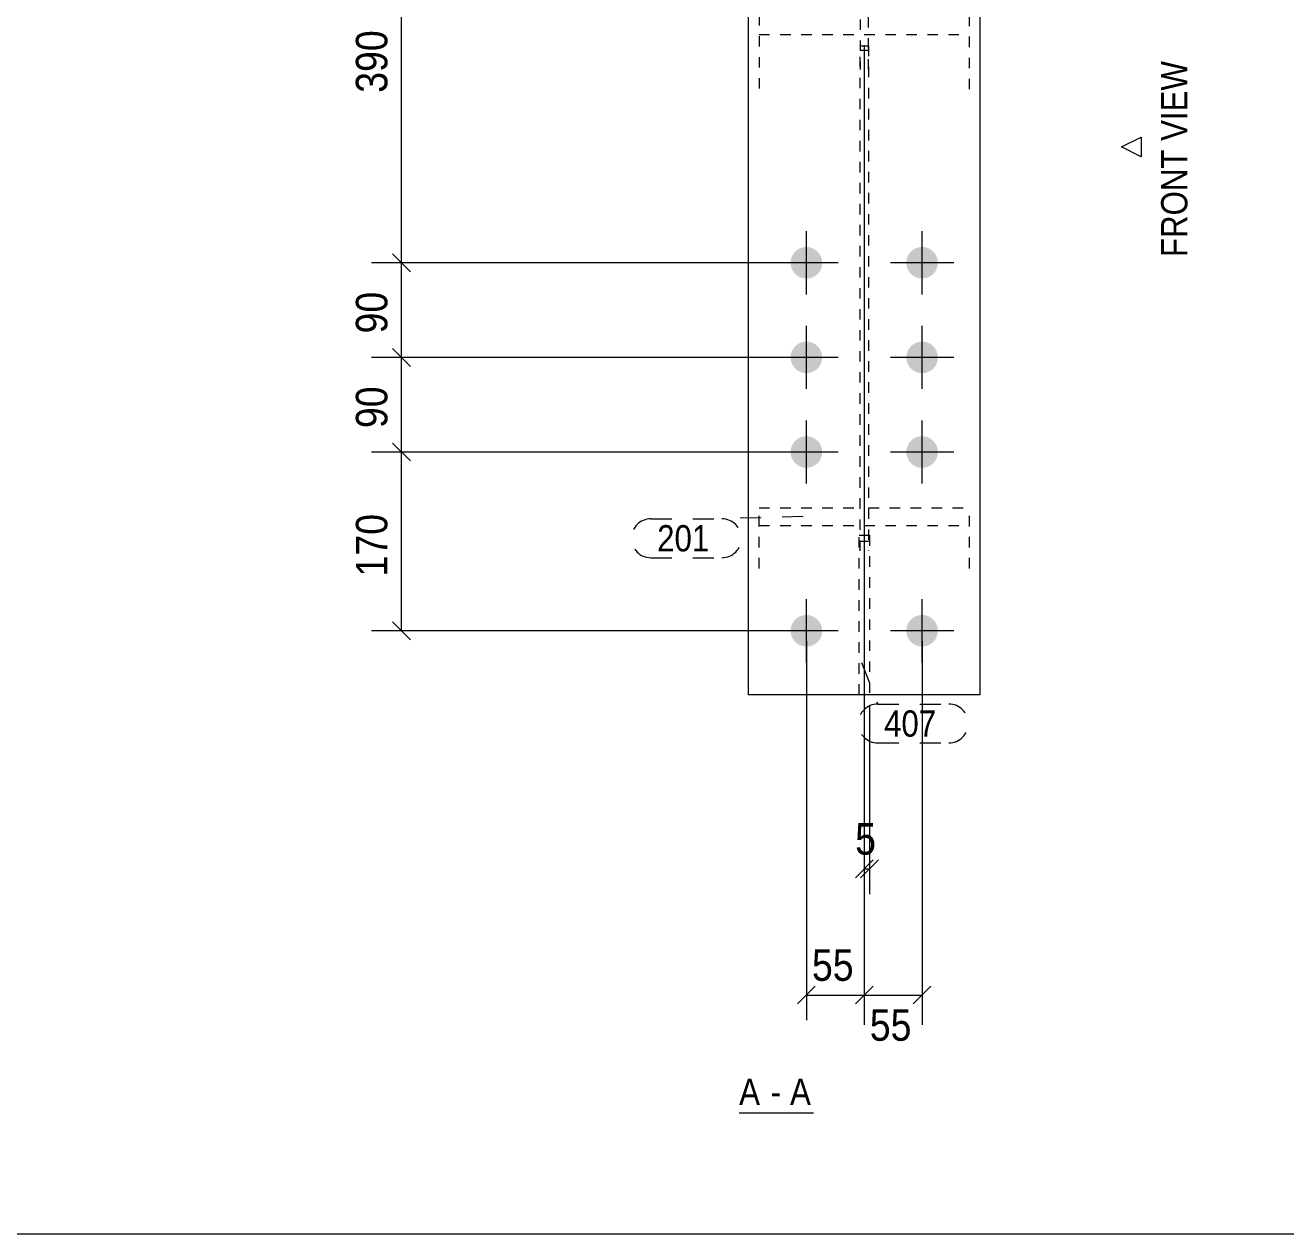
# Model space of a CAD drawing. Header units: millimetres. Extents: x 2 to 1174, y 1 to 825.
# Drawn here: x 444.8 to 564.7, y 5 to 119.9 of the extents above; entities that cross this region are included whole.
import ezdxf

# ---------------------------------------------------------------- set-up
doc = ezdxf.new("R2010")
doc.units = ezdxf.units.MM
for name, pattern in [('XKITLINE00', [0]), ('XKITLINE01', [4, 1, -1, 1, -1]), ('XKITLINE02', [4, 2, -2])]:
    doc.linetypes.add(name, pattern=pattern)
for name, color, linetype, lineweight in [('Bolt', 3, 'Continuous', 0), ('Dimensions', 7, 'Continuous', 0), ('DrawingSheet', 5, 'Continuous', 0), ('OtherObjectType', 7, 'Continuous', 0), ('Part', 2, 'Continuous', 0), ('PartMark', 7, 'Continuous', 0)]:
    doc.layers.add(name, color=color, linetype=linetype, lineweight=lineweight)
doc.styles.add('ARIAL', font='ARIAL.TTF')

# ---------------------------------------------------------------- blocks, each defined once
blk = doc.blocks.new('*A192')
at = {"layer": 'Bolt'}
for points in [[(517.6, 97.39), (517.6, 97.43), (517.6, 97.46), (517.6, 97.5), (517.61, 97.54), (517.61, 97.57), (517.62, 97.61), (517.62, 97.65), (517.63, 97.68), (517.64, 97.72), (517.65, 97.75), (517.66, 97.79), (517.67, 97.82), (517.68, 97.86), (517.7, 97.89), (517.71, 97.93), (517.72, 97.96), (517.74, 97.99), (517.76, 98.03), (517.77, 98.06), (517.79, 98.09), (517.81, 98.12), (517.83, 98.16), (517.85, 98.19), (517.87, 98.22), (517.89, 98.25), (517.91, 98.28), (517.94, 98.3), (517.96, 98.33), (517.98, 98.36), (518.01, 98.39), (518.03, 98.41), (518.06, 98.44), (518.09, 98.46), (518.12, 98.49), (518.14, 98.51), (518.17, 98.54), (518.2, 98.56), (518.23, 98.58), (518.26, 98.6), (518.29, 98.62), (518.32, 98.64), (518.36, 98.66), (518.39, 98.68), (518.42, 98.69), (518.45, 98.71), (518.49, 98.72), (518.52, 98.74), (518.56, 98.75), (518.59, 98.77), (518.62, 98.78), (518.66, 98.79), (518.7, 98.8), (518.73, 98.81), (518.77, 98.82), (518.8, 98.82), (518.84, 98.83), (518.88, 98.84), (518.91, 98.84), (518.95, 98.85), (518.98, 98.85), (519.02, 98.85), (519.06, 98.85), (519.1, 98.85), (519.13, 98.85), (519.17, 98.85), (519.21, 98.85), (519.24, 98.85), (519.28, 98.84), (519.32, 98.84), (519.35, 98.83), (519.39, 98.82), (519.42, 98.82), (519.46, 98.81), (519.5, 98.8), (519.53, 98.79), (519.57, 98.78), (519.6, 98.77), (519.64, 98.75), (519.67, 98.74), (519.7, 98.72), (519.74, 98.71), (519.77, 98.69), (519.8, 98.68), (519.83, 98.66), (519.87, 98.64), (519.9, 98.62), (519.93, 98.6), (519.96, 98.58), (519.99, 98.56), (520.02, 98.54), (520.05, 98.51), (520.07, 98.49), (520.1, 98.46), (520.13, 98.44), (520.16, 98.41), (520.18, 98.39), (520.21, 98.36), (520.23, 98.33), (520.25, 98.3), (520.28, 98.28), (520.3, 98.25), (520.32, 98.22), (520.34, 98.19), (520.36, 98.16), (520.38, 98.12), (520.4, 98.09), (520.42, 98.06), (520.44, 98.03), (520.45, 97.99), (520.47, 97.96), (520.48, 97.93), (520.49, 97.89), (520.51, 97.86), (520.52, 97.82), (520.53, 97.79), (520.54, 97.75), (520.55, 97.72), (520.56, 97.68), (520.57, 97.65), (520.57, 97.61), (520.58, 97.57), (520.58, 97.54), (520.59, 97.5), (520.59, 97.46), (520.59, 97.43), (520.59, 97.39), (520.6, 97.35), (520.59, 97.32), (520.59, 97.28), (520.59, 97.24), (520.59, 97.21), (520.58, 97.17), (520.58, 97.13), (520.57, 97.1), (520.57, 97.06), (520.56, 97.02), (520.55, 96.99), (520.54, 96.95), (520.53, 96.92), (520.52, 96.88), (520.51, 96.85), (520.49, 96.81), (520.48, 96.78), (520.47, 96.75), (520.45, 96.71), (520.44, 96.68), (520.42, 96.65), (520.4, 96.61), (520.38, 96.58), (520.36, 96.55), (520.34, 96.52), (520.32, 96.49), (520.3, 96.46), (520.28, 96.43), (520.25, 96.4), (520.23, 96.37), (520.21, 96.35), (520.18, 96.32), (520.16, 96.29), (520.13, 96.27), (520.1, 96.24), (520.07, 96.22), (520.05, 96.19), (520.02, 96.17), (519.99, 96.15), (519.96, 96.13), (519.93, 96.11), (519.9, 96.09), (519.87, 96.07), (519.83, 96.05), (519.8, 96.03), (519.77, 96.01), (519.74, 96), (519.7, 95.98), (519.67, 95.97), (519.64, 95.95), (519.6, 95.94), (519.57, 95.93), (519.53, 95.92), (519.5, 95.91), (519.46, 95.9), (519.42, 95.89), (519.39, 95.88), (519.35, 95.88), (519.32, 95.87), (519.28, 95.86), (519.24, 95.86), (519.21, 95.86), (519.17, 95.86), (519.13, 95.85), (519.1, 95.85), (519.06, 95.85), (519.02, 95.86), (518.98, 95.86), (518.95, 95.86), (518.91, 95.86), (518.88, 95.87), (518.84, 95.88), (518.8, 95.88), (518.77, 95.89), (518.73, 95.9), (518.7, 95.91), (518.66, 95.92), (518.62, 95.93), (518.59, 95.94), (518.56, 95.95), (518.52, 95.97), (518.49, 95.98), (518.45, 96), (518.42, 96.01), (518.39, 96.03), (518.36, 96.05), (518.32, 96.07), (518.29, 96.09), (518.26, 96.11), (518.23, 96.13), (518.2, 96.15), (518.17, 96.17), (518.14, 96.19), (518.12, 96.22), (518.09, 96.24), (518.06, 96.27), (518.03, 96.29), (518.01, 96.32), (517.98, 96.35), (517.96, 96.37), (517.94, 96.4), (517.91, 96.43), (517.89, 96.46), (517.87, 96.49), (517.85, 96.52), (517.83, 96.55), (517.81, 96.58), (517.79, 96.61), (517.77, 96.65), (517.76, 96.68), (517.74, 96.71), (517.72, 96.75), (517.71, 96.78), (517.7, 96.81), (517.68, 96.85), (517.67, 96.88), (517.66, 96.92), (517.65, 96.95), (517.64, 96.99), (517.63, 97.02), (517.62, 97.06), (517.62, 97.1), (517.61, 97.13), (517.61, 97.17), (517.6, 97.21), (517.6, 97.24), (517.6, 97.28), (517.6, 97.32), (517.6, 97.35)], [(528.6, 97.39), (528.6, 97.43), (528.6, 97.46), (528.6, 97.5), (528.61, 97.54), (528.61, 97.57), (528.62, 97.61), (528.62, 97.65), (528.63, 97.68), (528.64, 97.72), (528.65, 97.75), (528.66, 97.79), (528.67, 97.82), (528.68, 97.86), (528.7, 97.89), (528.71, 97.93), (528.72, 97.96), (528.74, 97.99), (528.76, 98.03), (528.77, 98.06), (528.79, 98.09), (528.81, 98.12), (528.83, 98.16), (528.85, 98.19), (528.87, 98.22), (528.89, 98.25), (528.91, 98.28), (528.94, 98.3), (528.96, 98.33), (528.98, 98.36), (529.01, 98.39), (529.03, 98.41), (529.06, 98.44), (529.09, 98.46), (529.12, 98.49), (529.14, 98.51), (529.17, 98.54), (529.2, 98.56), (529.23, 98.58), (529.26, 98.6), (529.29, 98.62), (529.32, 98.64), (529.36, 98.66), (529.39, 98.68), (529.42, 98.69), (529.45, 98.71), (529.49, 98.72), (529.52, 98.74), (529.56, 98.75), (529.59, 98.77), (529.62, 98.78), (529.66, 98.79), (529.7, 98.8), (529.73, 98.81), (529.77, 98.82), (529.8, 98.82), (529.84, 98.83), (529.88, 98.84), (529.91, 98.84), (529.95, 98.85), (529.98, 98.85), (530.02, 98.85), (530.06, 98.85), (530.1, 98.85), (530.13, 98.85), (530.17, 98.85), (530.21, 98.85), (530.24, 98.85), (530.28, 98.84), (530.32, 98.84), (530.35, 98.83), (530.39, 98.82), (530.42, 98.82), (530.46, 98.81), (530.5, 98.8), (530.53, 98.79), (530.57, 98.78), (530.6, 98.77), (530.64, 98.75), (530.67, 98.74), (530.7, 98.72), (530.74, 98.71), (530.77, 98.69), (530.8, 98.68), (530.83, 98.66), (530.87, 98.64), (530.9, 98.62), (530.93, 98.6), (530.96, 98.58), (530.99, 98.56), (531.02, 98.54), (531.05, 98.51), (531.07, 98.49), (531.1, 98.46), (531.13, 98.44), (531.16, 98.41), (531.18, 98.39), (531.21, 98.36), (531.23, 98.33), (531.25, 98.3), (531.28, 98.28), (531.3, 98.25), (531.32, 98.22), (531.34, 98.19), (531.36, 98.16), (531.38, 98.12), (531.4, 98.09), (531.42, 98.06), (531.44, 98.03), (531.45, 97.99), (531.47, 97.96), (531.48, 97.93), (531.49, 97.89), (531.51, 97.86), (531.52, 97.82), (531.53, 97.79), (531.54, 97.75), (531.55, 97.72), (531.56, 97.68), (531.57, 97.65), (531.57, 97.61), (531.58, 97.57), (531.58, 97.54), (531.59, 97.5), (531.59, 97.46), (531.59, 97.43), (531.59, 97.39), (531.6, 97.35), (531.59, 97.32), (531.59, 97.28), (531.59, 97.24), (531.59, 97.21), (531.58, 97.17), (531.58, 97.13), (531.57, 97.1), (531.57, 97.06), (531.56, 97.02), (531.55, 96.99), (531.54, 96.95), (531.53, 96.92), (531.52, 96.88), (531.51, 96.85), (531.49, 96.81), (531.48, 96.78), (531.47, 96.75), (531.45, 96.71), (531.44, 96.68), (531.42, 96.65), (531.4, 96.61), (531.38, 96.58), (531.36, 96.55), (531.34, 96.52), (531.32, 96.49), (531.3, 96.46), (531.28, 96.43), (531.25, 96.4), (531.23, 96.37), (531.21, 96.35), (531.18, 96.32), (531.16, 96.29), (531.13, 96.27), (531.1, 96.24), (531.07, 96.22), (531.05, 96.19), (531.02, 96.17), (530.99, 96.15), (530.96, 96.13), (530.93, 96.11), (530.9, 96.09), (530.87, 96.07), (530.83, 96.05), (530.8, 96.03), (530.77, 96.01), (530.74, 96), (530.7, 95.98), (530.67, 95.97), (530.64, 95.95), (530.6, 95.94), (530.57, 95.93), (530.53, 95.92), (530.5, 95.91), (530.46, 95.9), (530.42, 95.89), (530.39, 95.88), (530.35, 95.88), (530.32, 95.87), (530.28, 95.86), (530.24, 95.86), (530.21, 95.86), (530.17, 95.86), (530.13, 95.85), (530.1, 95.85), (530.06, 95.85), (530.02, 95.86), (529.98, 95.86), (529.95, 95.86), (529.91, 95.86), (529.88, 95.87), (529.84, 95.88), (529.8, 95.88), (529.77, 95.89), (529.73, 95.9), (529.7, 95.91), (529.66, 95.92), (529.62, 95.93), (529.59, 95.94), (529.56, 95.95), (529.52, 95.97), (529.49, 95.98), (529.45, 96), (529.42, 96.01), (529.39, 96.03), (529.36, 96.05), (529.32, 96.07), (529.29, 96.09), (529.26, 96.11), (529.23, 96.13), (529.2, 96.15), (529.17, 96.17), (529.14, 96.19), (529.12, 96.22), (529.09, 96.24), (529.06, 96.27), (529.03, 96.29), (529.01, 96.32), (528.98, 96.35), (528.96, 96.37), (528.94, 96.4), (528.91, 96.43), (528.89, 96.46), (528.87, 96.49), (528.85, 96.52), (528.83, 96.55), (528.81, 96.58), (528.79, 96.61), (528.77, 96.65), (528.76, 96.68), (528.74, 96.71), (528.72, 96.75), (528.71, 96.78), (528.7, 96.81), (528.68, 96.85), (528.67, 96.88), (528.66, 96.92), (528.65, 96.95), (528.64, 96.99), (528.63, 97.02), (528.62, 97.06), (528.62, 97.1), (528.61, 97.13), (528.61, 97.17), (528.6, 97.21), (528.6, 97.24), (528.6, 97.28), (528.6, 97.32), (528.6, 97.35)], [(517.6, 88.39), (517.6, 88.43), (517.6, 88.46), (517.6, 88.5), (517.61, 88.54), (517.61, 88.57), (517.62, 88.61), (517.62, 88.65), (517.63, 88.68), (517.64, 88.72), (517.65, 88.75), (517.66, 88.79), (517.67, 88.82), (517.68, 88.86), (517.7, 88.89), (517.71, 88.93), (517.72, 88.96), (517.74, 88.99), (517.76, 89.03), (517.77, 89.06), (517.79, 89.09), (517.81, 89.12), (517.83, 89.16), (517.85, 89.19), (517.87, 89.22), (517.89, 89.25), (517.91, 89.28), (517.94, 89.3), (517.96, 89.33), (517.98, 89.36), (518.01, 89.39), (518.03, 89.41), (518.06, 89.44), (518.09, 89.46), (518.12, 89.49), (518.14, 89.51), (518.17, 89.54), (518.2, 89.56), (518.23, 89.58), (518.26, 89.6), (518.29, 89.62), (518.32, 89.64), (518.36, 89.66), (518.39, 89.68), (518.42, 89.69), (518.45, 89.71), (518.49, 89.72), (518.52, 89.74), (518.56, 89.75), (518.59, 89.77), (518.62, 89.78), (518.66, 89.79), (518.7, 89.8), (518.73, 89.81), (518.77, 89.82), (518.8, 89.82), (518.84, 89.83), (518.88, 89.84), (518.91, 89.84), (518.95, 89.85), (518.98, 89.85), (519.02, 89.85), (519.06, 89.85), (519.1, 89.85), (519.13, 89.85), (519.17, 89.85), (519.21, 89.85), (519.24, 89.85), (519.28, 89.84), (519.32, 89.84), (519.35, 89.83), (519.39, 89.82), (519.42, 89.82), (519.46, 89.81), (519.5, 89.8), (519.53, 89.79), (519.57, 89.78), (519.6, 89.77), (519.64, 89.75), (519.67, 89.74), (519.7, 89.72), (519.74, 89.71), (519.77, 89.69), (519.8, 89.68), (519.83, 89.66), (519.87, 89.64), (519.9, 89.62), (519.93, 89.6), (519.96, 89.58), (519.99, 89.56), (520.02, 89.54), (520.05, 89.51), (520.07, 89.49), (520.1, 89.46), (520.13, 89.44), (520.16, 89.41), (520.18, 89.39), (520.21, 89.36), (520.23, 89.33), (520.25, 89.3), (520.28, 89.28), (520.3, 89.25), (520.32, 89.22), (520.34, 89.19), (520.36, 89.16), (520.38, 89.12), (520.4, 89.09), (520.42, 89.06), (520.44, 89.03), (520.45, 88.99), (520.47, 88.96), (520.48, 88.93), (520.49, 88.89), (520.51, 88.86), (520.52, 88.82), (520.53, 88.79), (520.54, 88.75), (520.55, 88.72), (520.56, 88.68), (520.57, 88.65), (520.57, 88.61), (520.58, 88.57), (520.58, 88.54), (520.59, 88.5), (520.59, 88.46), (520.59, 88.43), (520.59, 88.39), (520.6, 88.35), (520.59, 88.32), (520.59, 88.28), (520.59, 88.24), (520.59, 88.21), (520.58, 88.17), (520.58, 88.13), (520.57, 88.1), (520.57, 88.06), (520.56, 88.02), (520.55, 87.99), (520.54, 87.95), (520.53, 87.92), (520.52, 87.88), (520.51, 87.85), (520.49, 87.81), (520.48, 87.78), (520.47, 87.75), (520.45, 87.71), (520.44, 87.68), (520.42, 87.65), (520.4, 87.61), (520.38, 87.58), (520.36, 87.55), (520.34, 87.52), (520.32, 87.49), (520.3, 87.46), (520.28, 87.43), (520.25, 87.4), (520.23, 87.37), (520.21, 87.35), (520.18, 87.32), (520.16, 87.29), (520.13, 87.27), (520.1, 87.24), (520.07, 87.22), (520.05, 87.19), (520.02, 87.17), (519.99, 87.15), (519.96, 87.13), (519.93, 87.11), (519.9, 87.09), (519.87, 87.07), (519.83, 87.05), (519.8, 87.03), (519.77, 87.01), (519.74, 87), (519.7, 86.98), (519.67, 86.97), (519.64, 86.95), (519.6, 86.94), (519.57, 86.93), (519.53, 86.92), (519.5, 86.91), (519.46, 86.9), (519.42, 86.89), (519.39, 86.88), (519.35, 86.88), (519.32, 86.87), (519.28, 86.86), (519.24, 86.86), (519.21, 86.86), (519.17, 86.86), (519.13, 86.85), (519.1, 86.85), (519.06, 86.85), (519.02, 86.86), (518.98, 86.86), (518.95, 86.86), (518.91, 86.86), (518.88, 86.87), (518.84, 86.88), (518.8, 86.88), (518.77, 86.89), (518.73, 86.9), (518.7, 86.91), (518.66, 86.92), (518.62, 86.93), (518.59, 86.94), (518.56, 86.95), (518.52, 86.97), (518.49, 86.98), (518.45, 87), (518.42, 87.01), (518.39, 87.03), (518.36, 87.05), (518.32, 87.07), (518.29, 87.09), (518.26, 87.11), (518.23, 87.13), (518.2, 87.15), (518.17, 87.17), (518.14, 87.19), (518.12, 87.22), (518.09, 87.24), (518.06, 87.27), (518.03, 87.29), (518.01, 87.32), (517.98, 87.35), (517.96, 87.37), (517.94, 87.4), (517.91, 87.43), (517.89, 87.46), (517.87, 87.49), (517.85, 87.52), (517.83, 87.55), (517.81, 87.58), (517.79, 87.61), (517.77, 87.65), (517.76, 87.68), (517.74, 87.71), (517.72, 87.75), (517.71, 87.78), (517.7, 87.81), (517.68, 87.85), (517.67, 87.88), (517.66, 87.92), (517.65, 87.95), (517.64, 87.99), (517.63, 88.02), (517.62, 88.06), (517.62, 88.1), (517.61, 88.13), (517.61, 88.17), (517.6, 88.21), (517.6, 88.24), (517.6, 88.28), (517.6, 88.32), (517.6, 88.35)], [(528.6, 88.39), (528.6, 88.43), (528.6, 88.46), (528.6, 88.5), (528.61, 88.54), (528.61, 88.57), (528.62, 88.61), (528.62, 88.65), (528.63, 88.68), (528.64, 88.72), (528.65, 88.75), (528.66, 88.79), (528.67, 88.82), (528.68, 88.86), (528.7, 88.89), (528.71, 88.93), (528.72, 88.96), (528.74, 88.99), (528.76, 89.03), (528.77, 89.06), (528.79, 89.09), (528.81, 89.12), (528.83, 89.16), (528.85, 89.19), (528.87, 89.22), (528.89, 89.25), (528.91, 89.28), (528.94, 89.3), (528.96, 89.33), (528.98, 89.36), (529.01, 89.39), (529.03, 89.41), (529.06, 89.44), (529.09, 89.46), (529.12, 89.49), (529.14, 89.51), (529.17, 89.54), (529.2, 89.56), (529.23, 89.58), (529.26, 89.6), (529.29, 89.62), (529.32, 89.64), (529.36, 89.66), (529.39, 89.68), (529.42, 89.69), (529.45, 89.71), (529.49, 89.72), (529.52, 89.74), (529.56, 89.75), (529.59, 89.77), (529.62, 89.78), (529.66, 89.79), (529.7, 89.8), (529.73, 89.81), (529.77, 89.82), (529.8, 89.82), (529.84, 89.83), (529.88, 89.84), (529.91, 89.84), (529.95, 89.85), (529.98, 89.85), (530.02, 89.85), (530.06, 89.85), (530.1, 89.85), (530.13, 89.85), (530.17, 89.85), (530.21, 89.85), (530.24, 89.85), (530.28, 89.84), (530.32, 89.84), (530.35, 89.83), (530.39, 89.82), (530.42, 89.82), (530.46, 89.81), (530.5, 89.8), (530.53, 89.79), (530.57, 89.78), (530.6, 89.77), (530.64, 89.75), (530.67, 89.74), (530.7, 89.72), (530.74, 89.71), (530.77, 89.69), (530.8, 89.68), (530.83, 89.66), (530.87, 89.64), (530.9, 89.62), (530.93, 89.6), (530.96, 89.58), (530.99, 89.56), (531.02, 89.54), (531.05, 89.51), (531.07, 89.49), (531.1, 89.46), (531.13, 89.44), (531.16, 89.41), (531.18, 89.39), (531.21, 89.36), (531.23, 89.33), (531.25, 89.3), (531.28, 89.28), (531.3, 89.25), (531.32, 89.22), (531.34, 89.19), (531.36, 89.16), (531.38, 89.12), (531.4, 89.09), (531.42, 89.06), (531.44, 89.03), (531.45, 88.99), (531.47, 88.96), (531.48, 88.93), (531.49, 88.89), (531.51, 88.86), (531.52, 88.82), (531.53, 88.79), (531.54, 88.75), (531.55, 88.72), (531.56, 88.68), (531.57, 88.65), (531.57, 88.61), (531.58, 88.57), (531.58, 88.54), (531.59, 88.5), (531.59, 88.46), (531.59, 88.43), (531.59, 88.39), (531.6, 88.35), (531.59, 88.32), (531.59, 88.28), (531.59, 88.24), (531.59, 88.21), (531.58, 88.17), (531.58, 88.13), (531.57, 88.1), (531.57, 88.06), (531.56, 88.02), (531.55, 87.99), (531.54, 87.95), (531.53, 87.92), (531.52, 87.88), (531.51, 87.85), (531.49, 87.81), (531.48, 87.78), (531.47, 87.75), (531.45, 87.71), (531.44, 87.68), (531.42, 87.65), (531.4, 87.61), (531.38, 87.58), (531.36, 87.55), (531.34, 87.52), (531.32, 87.49), (531.3, 87.46), (531.28, 87.43), (531.25, 87.4), (531.23, 87.37), (531.21, 87.35), (531.18, 87.32), (531.16, 87.29), (531.13, 87.27), (531.1, 87.24), (531.07, 87.22), (531.05, 87.19), (531.02, 87.17), (530.99, 87.15), (530.96, 87.13), (530.93, 87.11), (530.9, 87.09), (530.87, 87.07), (530.83, 87.05), (530.8, 87.03), (530.77, 87.01), (530.74, 87), (530.7, 86.98), (530.67, 86.97), (530.64, 86.95), (530.6, 86.94), (530.57, 86.93), (530.53, 86.92), (530.5, 86.91), (530.46, 86.9), (530.42, 86.89), (530.39, 86.88), (530.35, 86.88), (530.32, 86.87), (530.28, 86.86), (530.24, 86.86), (530.21, 86.86), (530.17, 86.86), (530.13, 86.85), (530.1, 86.85), (530.06, 86.85), (530.02, 86.86), (529.98, 86.86), (529.95, 86.86), (529.91, 86.86), (529.88, 86.87), (529.84, 86.88), (529.8, 86.88), (529.77, 86.89), (529.73, 86.9), (529.7, 86.91), (529.66, 86.92), (529.62, 86.93), (529.59, 86.94), (529.56, 86.95), (529.52, 86.97), (529.49, 86.98), (529.45, 87), (529.42, 87.01), (529.39, 87.03), (529.36, 87.05), (529.32, 87.07), (529.29, 87.09), (529.26, 87.11), (529.23, 87.13), (529.2, 87.15), (529.17, 87.17), (529.14, 87.19), (529.12, 87.22), (529.09, 87.24), (529.06, 87.27), (529.03, 87.29), (529.01, 87.32), (528.98, 87.35), (528.96, 87.37), (528.94, 87.4), (528.91, 87.43), (528.89, 87.46), (528.87, 87.49), (528.85, 87.52), (528.83, 87.55), (528.81, 87.58), (528.79, 87.61), (528.77, 87.65), (528.76, 87.68), (528.74, 87.71), (528.72, 87.75), (528.71, 87.78), (528.7, 87.81), (528.68, 87.85), (528.67, 87.88), (528.66, 87.92), (528.65, 87.95), (528.64, 87.99), (528.63, 88.02), (528.62, 88.06), (528.62, 88.1), (528.61, 88.13), (528.61, 88.17), (528.6, 88.21), (528.6, 88.24), (528.6, 88.28), (528.6, 88.32), (528.6, 88.35)], [(517.6, 79.39), (517.6, 79.43), (517.6, 79.46), (517.6, 79.5), (517.61, 79.54), (517.61, 79.57), (517.62, 79.61), (517.62, 79.65), (517.63, 79.68), (517.64, 79.72), (517.65, 79.75), (517.66, 79.79), (517.67, 79.82), (517.68, 79.86), (517.7, 79.89), (517.71, 79.93), (517.72, 79.96), (517.74, 79.99), (517.76, 80.03), (517.77, 80.06), (517.79, 80.09), (517.81, 80.12), (517.83, 80.16), (517.85, 80.19), (517.87, 80.22), (517.89, 80.25), (517.91, 80.28), (517.94, 80.3), (517.96, 80.33), (517.98, 80.36), (518.01, 80.39), (518.03, 80.41), (518.06, 80.44), (518.09, 80.46), (518.12, 80.49), (518.14, 80.51), (518.17, 80.54), (518.2, 80.56), (518.23, 80.58), (518.26, 80.6), (518.29, 80.62), (518.32, 80.64), (518.36, 80.66), (518.39, 80.68), (518.42, 80.69), (518.45, 80.71), (518.49, 80.72), (518.52, 80.74), (518.56, 80.75), (518.59, 80.77), (518.62, 80.78), (518.66, 80.79), (518.7, 80.8), (518.73, 80.81), (518.77, 80.82), (518.8, 80.82), (518.84, 80.83), (518.88, 80.84), (518.91, 80.84), (518.95, 80.85), (518.98, 80.85), (519.02, 80.85), (519.06, 80.85), (519.1, 80.85), (519.13, 80.85), (519.17, 80.85), (519.21, 80.85), (519.24, 80.85), (519.28, 80.84), (519.32, 80.84), (519.35, 80.83), (519.39, 80.82), (519.42, 80.82), (519.46, 80.81), (519.5, 80.8), (519.53, 80.79), (519.57, 80.78), (519.6, 80.77), (519.64, 80.75), (519.67, 80.74), (519.7, 80.72), (519.74, 80.71), (519.77, 80.69), (519.8, 80.68), (519.83, 80.66), (519.87, 80.64), (519.9, 80.62), (519.93, 80.6), (519.96, 80.58), (519.99, 80.56), (520.02, 80.54), (520.05, 80.51), (520.07, 80.49), (520.1, 80.46), (520.13, 80.44), (520.16, 80.41), (520.18, 80.39), (520.21, 80.36), (520.23, 80.33), (520.25, 80.3), (520.28, 80.28), (520.3, 80.25), (520.32, 80.22), (520.34, 80.19), (520.36, 80.16), (520.38, 80.12), (520.4, 80.09), (520.42, 80.06), (520.44, 80.03), (520.45, 79.99), (520.47, 79.96), (520.48, 79.93), (520.49, 79.89), (520.51, 79.86), (520.52, 79.82), (520.53, 79.79), (520.54, 79.75), (520.55, 79.72), (520.56, 79.68), (520.57, 79.65), (520.57, 79.61), (520.58, 79.57), (520.58, 79.54), (520.59, 79.5), (520.59, 79.46), (520.59, 79.43), (520.59, 79.39), (520.6, 79.35), (520.59, 79.32), (520.59, 79.28), (520.59, 79.24), (520.59, 79.21), (520.58, 79.17), (520.58, 79.13), (520.57, 79.1), (520.57, 79.06), (520.56, 79.02), (520.55, 78.99), (520.54, 78.95), (520.53, 78.92), (520.52, 78.88), (520.51, 78.85), (520.49, 78.81), (520.48, 78.78), (520.47, 78.75), (520.45, 78.71), (520.44, 78.68), (520.42, 78.65), (520.4, 78.61), (520.38, 78.58), (520.36, 78.55), (520.34, 78.52), (520.32, 78.49), (520.3, 78.46), (520.28, 78.43), (520.25, 78.4), (520.23, 78.37), (520.21, 78.35), (520.18, 78.32), (520.16, 78.29), (520.13, 78.27), (520.1, 78.24), (520.07, 78.22), (520.05, 78.19), (520.02, 78.17), (519.99, 78.15), (519.96, 78.13), (519.93, 78.11), (519.9, 78.09), (519.87, 78.07), (519.83, 78.05), (519.8, 78.03), (519.77, 78.01), (519.74, 78), (519.7, 77.98), (519.67, 77.97), (519.64, 77.95), (519.6, 77.94), (519.57, 77.93), (519.53, 77.92), (519.5, 77.91), (519.46, 77.9), (519.42, 77.89), (519.39, 77.88), (519.35, 77.88), (519.32, 77.87), (519.28, 77.86), (519.24, 77.86), (519.21, 77.86), (519.17, 77.86), (519.13, 77.85), (519.1, 77.85), (519.06, 77.85), (519.02, 77.86), (518.98, 77.86), (518.95, 77.86), (518.91, 77.86), (518.88, 77.87), (518.84, 77.88), (518.8, 77.88), (518.77, 77.89), (518.73, 77.9), (518.7, 77.91), (518.66, 77.92), (518.62, 77.93), (518.59, 77.94), (518.56, 77.95), (518.52, 77.97), (518.49, 77.98), (518.45, 78), (518.42, 78.01), (518.39, 78.03), (518.36, 78.05), (518.32, 78.07), (518.29, 78.09), (518.26, 78.11), (518.23, 78.13), (518.2, 78.15), (518.17, 78.17), (518.14, 78.19), (518.12, 78.22), (518.09, 78.24), (518.06, 78.27), (518.03, 78.29), (518.01, 78.32), (517.98, 78.35), (517.96, 78.37), (517.94, 78.4), (517.91, 78.43), (517.89, 78.46), (517.87, 78.49), (517.85, 78.52), (517.83, 78.55), (517.81, 78.58), (517.79, 78.61), (517.77, 78.65), (517.76, 78.68), (517.74, 78.71), (517.72, 78.75), (517.71, 78.78), (517.7, 78.81), (517.68, 78.85), (517.67, 78.88), (517.66, 78.92), (517.65, 78.95), (517.64, 78.99), (517.63, 79.02), (517.62, 79.06), (517.62, 79.1), (517.61, 79.13), (517.61, 79.17), (517.6, 79.21), (517.6, 79.24), (517.6, 79.28), (517.6, 79.32), (517.6, 79.35)], [(528.6, 79.39), (528.6, 79.43), (528.6, 79.46), (528.6, 79.5), (528.61, 79.54), (528.61, 79.57), (528.62, 79.61), (528.62, 79.65), (528.63, 79.68), (528.64, 79.72), (528.65, 79.75), (528.66, 79.79), (528.67, 79.82), (528.68, 79.86), (528.7, 79.89), (528.71, 79.93), (528.72, 79.96), (528.74, 79.99), (528.76, 80.03), (528.77, 80.06), (528.79, 80.09), (528.81, 80.12), (528.83, 80.16), (528.85, 80.19), (528.87, 80.22), (528.89, 80.25), (528.91, 80.28), (528.94, 80.3), (528.96, 80.33), (528.98, 80.36), (529.01, 80.39), (529.03, 80.41), (529.06, 80.44), (529.09, 80.46), (529.12, 80.49), (529.14, 80.51), (529.17, 80.54), (529.2, 80.56), (529.23, 80.58), (529.26, 80.6), (529.29, 80.62), (529.32, 80.64), (529.36, 80.66), (529.39, 80.68), (529.42, 80.69), (529.45, 80.71), (529.49, 80.72), (529.52, 80.74), (529.56, 80.75), (529.59, 80.77), (529.62, 80.78), (529.66, 80.79), (529.7, 80.8), (529.73, 80.81), (529.77, 80.82), (529.8, 80.82), (529.84, 80.83), (529.88, 80.84), (529.91, 80.84), (529.95, 80.85), (529.98, 80.85), (530.02, 80.85), (530.06, 80.85), (530.1, 80.85), (530.13, 80.85), (530.17, 80.85), (530.21, 80.85), (530.24, 80.85), (530.28, 80.84), (530.32, 80.84), (530.35, 80.83), (530.39, 80.82), (530.42, 80.82), (530.46, 80.81), (530.5, 80.8), (530.53, 80.79), (530.57, 80.78), (530.6, 80.77), (530.64, 80.75), (530.67, 80.74), (530.7, 80.72), (530.74, 80.71), (530.77, 80.69), (530.8, 80.68), (530.83, 80.66), (530.87, 80.64), (530.9, 80.62), (530.93, 80.6), (530.96, 80.58), (530.99, 80.56), (531.02, 80.54), (531.05, 80.51), (531.07, 80.49), (531.1, 80.46), (531.13, 80.44), (531.16, 80.41), (531.18, 80.39), (531.21, 80.36), (531.23, 80.33), (531.25, 80.3), (531.28, 80.28), (531.3, 80.25), (531.32, 80.22), (531.34, 80.19), (531.36, 80.16), (531.38, 80.12), (531.4, 80.09), (531.42, 80.06), (531.44, 80.03), (531.45, 79.99), (531.47, 79.96), (531.48, 79.93), (531.49, 79.89), (531.51, 79.86), (531.52, 79.82), (531.53, 79.79), (531.54, 79.75), (531.55, 79.72), (531.56, 79.68), (531.57, 79.65), (531.57, 79.61), (531.58, 79.57), (531.58, 79.54), (531.59, 79.5), (531.59, 79.46), (531.59, 79.43), (531.59, 79.39), (531.6, 79.35), (531.59, 79.32), (531.59, 79.28), (531.59, 79.24), (531.59, 79.21), (531.58, 79.17), (531.58, 79.13), (531.57, 79.1), (531.57, 79.06), (531.56, 79.02), (531.55, 78.99), (531.54, 78.95), (531.53, 78.92), (531.52, 78.88), (531.51, 78.85), (531.49, 78.81), (531.48, 78.78), (531.47, 78.75), (531.45, 78.71), (531.44, 78.68), (531.42, 78.65), (531.4, 78.61), (531.38, 78.58), (531.36, 78.55), (531.34, 78.52), (531.32, 78.49), (531.3, 78.46), (531.28, 78.43), (531.25, 78.4), (531.23, 78.37), (531.21, 78.35), (531.18, 78.32), (531.16, 78.29), (531.13, 78.27), (531.1, 78.24), (531.07, 78.22), (531.05, 78.19), (531.02, 78.17), (530.99, 78.15), (530.96, 78.13), (530.93, 78.11), (530.9, 78.09), (530.87, 78.07), (530.83, 78.05), (530.8, 78.03), (530.77, 78.01), (530.74, 78), (530.7, 77.98), (530.67, 77.97), (530.64, 77.95), (530.6, 77.94), (530.57, 77.93), (530.53, 77.92), (530.5, 77.91), (530.46, 77.9), (530.42, 77.89), (530.39, 77.88), (530.35, 77.88), (530.32, 77.87), (530.28, 77.86), (530.24, 77.86), (530.21, 77.86), (530.17, 77.86), (530.13, 77.85), (530.1, 77.85), (530.06, 77.85), (530.02, 77.86), (529.98, 77.86), (529.95, 77.86), (529.91, 77.86), (529.88, 77.87), (529.84, 77.88), (529.8, 77.88), (529.77, 77.89), (529.73, 77.9), (529.7, 77.91), (529.66, 77.92), (529.62, 77.93), (529.59, 77.94), (529.56, 77.95), (529.52, 77.97), (529.49, 77.98), (529.45, 78), (529.42, 78.01), (529.39, 78.03), (529.36, 78.05), (529.32, 78.07), (529.29, 78.09), (529.26, 78.11), (529.23, 78.13), (529.2, 78.15), (529.17, 78.17), (529.14, 78.19), (529.12, 78.22), (529.09, 78.24), (529.06, 78.27), (529.03, 78.29), (529.01, 78.32), (528.98, 78.35), (528.96, 78.37), (528.94, 78.4), (528.91, 78.43), (528.89, 78.46), (528.87, 78.49), (528.85, 78.52), (528.83, 78.55), (528.81, 78.58), (528.79, 78.61), (528.77, 78.65), (528.76, 78.68), (528.74, 78.71), (528.72, 78.75), (528.71, 78.78), (528.7, 78.81), (528.68, 78.85), (528.67, 78.88), (528.66, 78.92), (528.65, 78.95), (528.64, 78.99), (528.63, 79.02), (528.62, 79.06), (528.62, 79.1), (528.61, 79.13), (528.61, 79.17), (528.6, 79.21), (528.6, 79.24), (528.6, 79.28), (528.6, 79.32), (528.6, 79.35)], [(517.6, 62.39), (517.6, 62.43), (517.6, 62.46), (517.6, 62.5), (517.61, 62.54), (517.61, 62.57), (517.62, 62.61), (517.62, 62.65), (517.63, 62.68), (517.64, 62.72), (517.65, 62.75), (517.66, 62.79), (517.67, 62.82), (517.68, 62.86), (517.7, 62.89), (517.71, 62.93), (517.72, 62.96), (517.74, 62.99), (517.76, 63.03), (517.77, 63.06), (517.79, 63.09), (517.81, 63.12), (517.83, 63.16), (517.85, 63.19), (517.87, 63.22), (517.89, 63.25), (517.91, 63.28), (517.94, 63.3), (517.96, 63.33), (517.98, 63.36), (518.01, 63.39), (518.03, 63.41), (518.06, 63.44), (518.09, 63.46), (518.12, 63.49), (518.14, 63.51), (518.17, 63.54), (518.2, 63.56), (518.23, 63.58), (518.26, 63.6), (518.29, 63.62), (518.32, 63.64), (518.36, 63.66), (518.39, 63.68), (518.42, 63.69), (518.45, 63.71), (518.49, 63.72), (518.52, 63.74), (518.56, 63.75), (518.59, 63.77), (518.62, 63.78), (518.66, 63.79), (518.7, 63.8), (518.73, 63.81), (518.77, 63.82), (518.8, 63.82), (518.84, 63.83), (518.88, 63.84), (518.91, 63.84), (518.95, 63.85), (518.98, 63.85), (519.02, 63.85), (519.06, 63.85), (519.1, 63.85), (519.13, 63.85), (519.17, 63.85), (519.21, 63.85), (519.24, 63.85), (519.28, 63.84), (519.32, 63.84), (519.35, 63.83), (519.39, 63.82), (519.42, 63.82), (519.46, 63.81), (519.5, 63.8), (519.53, 63.79), (519.57, 63.78), (519.6, 63.77), (519.64, 63.75), (519.67, 63.74), (519.7, 63.72), (519.74, 63.71), (519.77, 63.69), (519.8, 63.68), (519.83, 63.66), (519.87, 63.64), (519.9, 63.62), (519.93, 63.6), (519.96, 63.58), (519.99, 63.56), (520.02, 63.54), (520.05, 63.51), (520.07, 63.49), (520.1, 63.46), (520.13, 63.44), (520.16, 63.41), (520.18, 63.39), (520.21, 63.36), (520.23, 63.33), (520.25, 63.3), (520.28, 63.28), (520.3, 63.25), (520.32, 63.22), (520.34, 63.19), (520.36, 63.16), (520.38, 63.12), (520.4, 63.09), (520.42, 63.06), (520.44, 63.03), (520.45, 62.99), (520.47, 62.96), (520.48, 62.93), (520.49, 62.89), (520.51, 62.86), (520.52, 62.82), (520.53, 62.79), (520.54, 62.75), (520.55, 62.72), (520.56, 62.68), (520.57, 62.65), (520.57, 62.61), (520.58, 62.57), (520.58, 62.54), (520.59, 62.5), (520.59, 62.46), (520.59, 62.43), (520.59, 62.39), (520.6, 62.35), (520.59, 62.32), (520.59, 62.28), (520.59, 62.24), (520.59, 62.21), (520.58, 62.17), (520.58, 62.13), (520.57, 62.1), (520.57, 62.06), (520.56, 62.02), (520.55, 61.99), (520.54, 61.95), (520.53, 61.92), (520.52, 61.88), (520.51, 61.85), (520.49, 61.81), (520.48, 61.78), (520.47, 61.75), (520.45, 61.71), (520.44, 61.68), (520.42, 61.65), (520.4, 61.61), (520.38, 61.58), (520.36, 61.55), (520.34, 61.52), (520.32, 61.49), (520.3, 61.46), (520.28, 61.43), (520.25, 61.4), (520.23, 61.37), (520.21, 61.35), (520.18, 61.32), (520.16, 61.29), (520.13, 61.27), (520.1, 61.24), (520.07, 61.22), (520.05, 61.19), (520.02, 61.17), (519.99, 61.15), (519.96, 61.13), (519.93, 61.11), (519.9, 61.09), (519.87, 61.07), (519.83, 61.05), (519.8, 61.03), (519.77, 61.01), (519.74, 61), (519.7, 60.98), (519.67, 60.97), (519.64, 60.95), (519.6, 60.94), (519.57, 60.93), (519.53, 60.92), (519.5, 60.91), (519.46, 60.9), (519.42, 60.89), (519.39, 60.88), (519.35, 60.88), (519.32, 60.87), (519.28, 60.86), (519.24, 60.86), (519.21, 60.86), (519.17, 60.86), (519.13, 60.85), (519.1, 60.85), (519.06, 60.85), (519.02, 60.86), (518.98, 60.86), (518.95, 60.86), (518.91, 60.86), (518.88, 60.87), (518.84, 60.88), (518.8, 60.88), (518.77, 60.89), (518.73, 60.9), (518.7, 60.91), (518.66, 60.92), (518.62, 60.93), (518.59, 60.94), (518.56, 60.95), (518.52, 60.97), (518.49, 60.98), (518.45, 61), (518.42, 61.01), (518.39, 61.03), (518.36, 61.05), (518.32, 61.07), (518.29, 61.09), (518.26, 61.11), (518.23, 61.13), (518.2, 61.15), (518.17, 61.17), (518.14, 61.19), (518.12, 61.22), (518.09, 61.24), (518.06, 61.27), (518.03, 61.29), (518.01, 61.32), (517.98, 61.35), (517.96, 61.37), (517.94, 61.4), (517.91, 61.43), (517.89, 61.46), (517.87, 61.49), (517.85, 61.52), (517.83, 61.55), (517.81, 61.58), (517.79, 61.61), (517.77, 61.65), (517.76, 61.68), (517.74, 61.71), (517.72, 61.75), (517.71, 61.78), (517.7, 61.81), (517.68, 61.85), (517.67, 61.88), (517.66, 61.92), (517.65, 61.95), (517.64, 61.99), (517.63, 62.02), (517.62, 62.06), (517.62, 62.1), (517.61, 62.13), (517.61, 62.17), (517.6, 62.21), (517.6, 62.24), (517.6, 62.28), (517.6, 62.32), (517.6, 62.35)], [(528.6, 62.39), (528.6, 62.43), (528.6, 62.46), (528.6, 62.5), (528.61, 62.54), (528.61, 62.57), (528.62, 62.61), (528.62, 62.65), (528.63, 62.68), (528.64, 62.72), (528.65, 62.75), (528.66, 62.79), (528.67, 62.82), (528.68, 62.86), (528.7, 62.89), (528.71, 62.93), (528.72, 62.96), (528.74, 62.99), (528.76, 63.03), (528.77, 63.06), (528.79, 63.09), (528.81, 63.12), (528.83, 63.16), (528.85, 63.19), (528.87, 63.22), (528.89, 63.25), (528.91, 63.28), (528.94, 63.3), (528.96, 63.33), (528.98, 63.36), (529.01, 63.39), (529.03, 63.41), (529.06, 63.44), (529.09, 63.46), (529.12, 63.49), (529.14, 63.51), (529.17, 63.54), (529.2, 63.56), (529.23, 63.58), (529.26, 63.6), (529.29, 63.62), (529.32, 63.64), (529.36, 63.66), (529.39, 63.68), (529.42, 63.69), (529.45, 63.71), (529.49, 63.72), (529.52, 63.74), (529.56, 63.75), (529.59, 63.77), (529.62, 63.78), (529.66, 63.79), (529.7, 63.8), (529.73, 63.81), (529.77, 63.82), (529.8, 63.82), (529.84, 63.83), (529.88, 63.84), (529.91, 63.84), (529.95, 63.85), (529.98, 63.85), (530.02, 63.85), (530.06, 63.85), (530.1, 63.85), (530.13, 63.85), (530.17, 63.85), (530.21, 63.85), (530.24, 63.85), (530.28, 63.84), (530.32, 63.84), (530.35, 63.83), (530.39, 63.82), (530.42, 63.82), (530.46, 63.81), (530.5, 63.8), (530.53, 63.79), (530.57, 63.78), (530.6, 63.77), (530.64, 63.75), (530.67, 63.74), (530.7, 63.72), (530.74, 63.71), (530.77, 63.69), (530.8, 63.68), (530.83, 63.66), (530.87, 63.64), (530.9, 63.62), (530.93, 63.6), (530.96, 63.58), (530.99, 63.56), (531.02, 63.54), (531.05, 63.51), (531.07, 63.49), (531.1, 63.46), (531.13, 63.44), (531.16, 63.41), (531.18, 63.39), (531.21, 63.36), (531.23, 63.33), (531.25, 63.3), (531.28, 63.28), (531.3, 63.25), (531.32, 63.22), (531.34, 63.19), (531.36, 63.16), (531.38, 63.12), (531.4, 63.09), (531.42, 63.06), (531.44, 63.03), (531.45, 62.99), (531.47, 62.96), (531.48, 62.93), (531.49, 62.89), (531.51, 62.86), (531.52, 62.82), (531.53, 62.79), (531.54, 62.75), (531.55, 62.72), (531.56, 62.68), (531.57, 62.65), (531.57, 62.61), (531.58, 62.57), (531.58, 62.54), (531.59, 62.5), (531.59, 62.46), (531.59, 62.43), (531.59, 62.39), (531.6, 62.35), (531.59, 62.32), (531.59, 62.28), (531.59, 62.24), (531.59, 62.21), (531.58, 62.17), (531.58, 62.13), (531.57, 62.1), (531.57, 62.06), (531.56, 62.02), (531.55, 61.99), (531.54, 61.95), (531.53, 61.92), (531.52, 61.88), (531.51, 61.85), (531.49, 61.81), (531.48, 61.78), (531.47, 61.75), (531.45, 61.71), (531.44, 61.68), (531.42, 61.65), (531.4, 61.61), (531.38, 61.58), (531.36, 61.55), (531.34, 61.52), (531.32, 61.49), (531.3, 61.46), (531.28, 61.43), (531.25, 61.4), (531.23, 61.37), (531.21, 61.35), (531.18, 61.32), (531.16, 61.29), (531.13, 61.27), (531.1, 61.24), (531.07, 61.22), (531.05, 61.19), (531.02, 61.17), (530.99, 61.15), (530.96, 61.13), (530.93, 61.11), (530.9, 61.09), (530.87, 61.07), (530.83, 61.05), (530.8, 61.03), (530.77, 61.01), (530.74, 61), (530.7, 60.98), (530.67, 60.97), (530.64, 60.95), (530.6, 60.94), (530.57, 60.93), (530.53, 60.92), (530.5, 60.91), (530.46, 60.9), (530.42, 60.89), (530.39, 60.88), (530.35, 60.88), (530.32, 60.87), (530.28, 60.86), (530.24, 60.86), (530.21, 60.86), (530.17, 60.86), (530.13, 60.85), (530.1, 60.85), (530.06, 60.85), (530.02, 60.86), (529.98, 60.86), (529.95, 60.86), (529.91, 60.86), (529.88, 60.87), (529.84, 60.88), (529.8, 60.88), (529.77, 60.89), (529.73, 60.9), (529.7, 60.91), (529.66, 60.92), (529.62, 60.93), (529.59, 60.94), (529.56, 60.95), (529.52, 60.97), (529.49, 60.98), (529.45, 61), (529.42, 61.01), (529.39, 61.03), (529.36, 61.05), (529.32, 61.07), (529.29, 61.09), (529.26, 61.11), (529.23, 61.13), (529.2, 61.15), (529.17, 61.17), (529.14, 61.19), (529.12, 61.22), (529.09, 61.24), (529.06, 61.27), (529.03, 61.29), (529.01, 61.32), (528.98, 61.35), (528.96, 61.37), (528.94, 61.4), (528.91, 61.43), (528.89, 61.46), (528.87, 61.49), (528.85, 61.52), (528.83, 61.55), (528.81, 61.58), (528.79, 61.61), (528.77, 61.65), (528.76, 61.68), (528.74, 61.71), (528.72, 61.75), (528.71, 61.78), (528.7, 61.81), (528.68, 61.85), (528.67, 61.88), (528.66, 61.92), (528.65, 61.95), (528.64, 61.99), (528.63, 62.02), (528.62, 62.06), (528.62, 62.1), (528.61, 62.13), (528.61, 62.17), (528.6, 62.21), (528.6, 62.24), (528.6, 62.28), (528.6, 62.32), (528.6, 62.35)]]:
    blk.add_hatch(color=3, dxfattribs=at).paths.add_polyline_path(points, flags=17)
at = {"layer": 'Bolt', "color": 3, "linetype": 'XKITLINE00', "lineweight": 0}
for p, q in [((519.1, 94.35), (519.1, 100.35)), ((530.1, 94.35), (530.1, 100.35)), ((522.1, 97.35), (516.1, 97.35)), ((533.1, 97.35), (527.1, 97.35)), ((519.1, 85.35), (519.1, 91.35)), ((530.1, 85.35), (530.1, 91.35)), ((522.1, 88.35), (516.1, 88.35)), ((533.1, 88.35), (527.1, 88.35)), ((519.1, 76.35), (519.1, 82.35)), ((530.1, 76.35), (530.1, 82.35)), ((522.1, 79.35), (516.1, 79.35)), ((533.1, 79.35), (527.1, 79.35)), ((519.1, 59.35), (519.1, 65.35)), ((530.1, 59.35), (530.1, 65.35)), ((522.1, 62.35), (516.1, 62.35)), ((533.1, 62.35), (527.1, 62.35))]:
    blk.add_line(p, q, dxfattribs=at)
blk = doc.blocks.new('*A193')
at = {"layer": 'Part'}
blk.add_hatch(color=2, dxfattribs=at).paths.add_polyline_path([(523.8, 169.11), (525.4, 169.11), (524.6, 167.71)], flags=17)
at = {"layer": 'Part', "color": 7, "linetype": 'XKITLINE01', "lineweight": 0}
for p, q in [((534.6, 176.36), (514.6, 176.36)), ((514.6, 176.36), (514.6, 169.3)), ((534.6, 169.3), (534.6, 176.36)), ((514.6, 174.5), (524.2, 174.5)), ((524.2, 174.5), (524.2, 115.72)), ((525, 115.72), (525, 174.5)), ((525, 174.5), (534.6, 174.5)), ((524.2, 120.92), (514.6, 120.92)), ((514.6, 120.92), (514.6, 113.86)), ((534.6, 120.92), (525, 120.92)), ((534.6, 113.86), (534.6, 120.92)), ((514.6, 119.06), (534.6, 119.06))]:
    blk.add_line(p, q, dxfattribs=at)
at = {"layer": 'Part', "color": 2, "linetype": 'XKITLINE00', "lineweight": 0}
for p, q in [((524.6, 167.71), (523.8, 169.11)), ((523.8, 169.11), (525.4, 169.11)), ((525.4, 169.11), (524.6, 167.71))]:
    blk.add_line(p, q, dxfattribs=at)
blk.add_circle((524.6, 168.61), 1, dxfattribs=at)
blk = doc.blocks.new('*A195')
at = {"layer": 'Part', "color": 7, "linetype": 'XKITLINE01', "lineweight": 0}
for p, q in [((524.2, 69.95), (524.2, 117.99)), ((524.2, 117.99), (525, 117.99)), ((524.2, 117.58), (525, 117.58)), ((525, 117.99), (525, 69.95)), ((514.6, 68.28), (514.6, 74.06)), ((514.6, 74.06), (524.2, 74.06)), ((525, 74.06), (534.6, 74.06)), ((534.6, 68.28), (534.6, 74.06)), ((514.6, 72.38), (534.6, 72.38))]:
    blk.add_line(p, q, dxfattribs=at)
blk = doc.blocks.new('*A196')
at = {"layer": 'Part', "color": 2, "linetype": 'XKITLINE00', "lineweight": 0}
for p, q in [((513.6, 56.26), (513.6, 189.26)), ((535.6, 189.26), (535.6, 56.26)), ((535.6, 56.26), (513.6, 56.26))]:
    blk.add_line(p, q, dxfattribs=at)
blk = doc.blocks.new('*A197')
at = {"layer": 'Part', "color": 7, "linetype": 'XKITLINE01', "lineweight": 0}
for p, q in [((524.1, 56.26), (524.1, 71.44)), ((524.1, 71.44), (525.1, 71.44)), ((524.1, 70.88), (525.1, 70.88)), ((525.1, 71.44), (525.1, 56.26)), ((525.1, 56.26), (524.1, 56.26))]:
    blk.add_line(p, q, dxfattribs=at)
blk = doc.blocks.new('*A216')
at = {"layer": 'DrawingSheet', "color": 5, "linetype": 'XKITLINE00', "lineweight": 0}
blk.add_line((5, 5), (1174, 5), dxfattribs=at)
blk = doc.blocks.new('*A388')
at = {"layer": 'Dimensions', "color": 7, "linetype": 'XKITLINE00', "lineweight": 0}
for p, q in [((524.6, 118.06), (524.6, 25.31)), ((519.1, 61.35), (519.1, 25.31)), ((519.94, 28.56), (518.25, 26.86)), ((519.1, 27.71), (524.6, 27.71)), ((525.44, 28.56), (523.75, 26.86))]:
    blk.add_line(p, q, dxfattribs=at)
at = {"layer": 'Dimensions', "color": 3}
for p in [(519.1, 27.71), (524.6, 27.71)]:
    blk.add_point(p, dxfattribs=at)
at = {"layer": 'Dimensions', "color": 3, "style": 'ARIAL', "width": 0.85}
blk.add_text('55', height=3, dxfattribs=at).set_placement((519.62, 29.06))
blk = doc.blocks.new('*A389')
at = {"layer": 'Dimensions', "color": 7, "linetype": 'XKITLINE00', "lineweight": 0}
for p, q in [((524.6, 118.06), (524.6, 24.86)), ((530.1, 61.35), (530.1, 24.86)), ((525.44, 28.56), (523.75, 26.86)), ((524.6, 27.71), (530.1, 27.71)), ((530.94, 28.56), (529.25, 26.86))]:
    blk.add_line(p, q, dxfattribs=at)
at = {"layer": 'Dimensions', "color": 3}
for p in [(524.6, 27.71), (530.1, 27.71)]:
    blk.add_point(p, dxfattribs=at)
at = {"layer": 'Dimensions', "color": 3, "style": 'ARIAL', "width": 0.85}
blk.add_text('55', height=3, dxfattribs=at).set_placement((525.12, 23.36))
blk = doc.blocks.new('*A390')
at = {"layer": 'Dimensions', "color": 7, "linetype": 'XKITLINE00', "lineweight": 0}
for p, q in [((524.6, 71.38), (524.6, 37.31)), ((525.1, 55.26), (525.1, 37.31)), ((525.44, 40.56), (523.75, 38.86)), ((525.94, 40.56), (524.25, 38.86)), ((524.6, 39.71), (525.1, 39.71))]:
    blk.add_line(p, q, dxfattribs=at)
at = {"layer": 'Dimensions', "color": 3}
for p in [(524.6, 39.71), (525.1, 39.71)]:
    blk.add_point(p, dxfattribs=at)
at = {"layer": 'Dimensions', "color": 3, "style": 'ARIAL', "width": 0.85}
blk.add_text('5', height=3, dxfattribs=at).set_placement((523.73, 41.06))
blk = doc.blocks.new('*A391')
at = {"layer": 'Dimensions', "color": 7, "linetype": 'XKITLINE00', "lineweight": 0}
for p, q in [((518.1, 79.35), (477.75, 79.35)), ((479.75, 80.2), (481.44, 78.5)), ((480.6, 62.35), (480.6, 79.35)), ((518.1, 62.35), (477.75, 62.35)), ((479.75, 63.2), (481.44, 61.5))]:
    blk.add_line(p, q, dxfattribs=at)
at = {"layer": 'Dimensions', "color": 3}
for p in [(480.6, 79.35), (480.6, 62.35)]:
    blk.add_point(p, dxfattribs=at)
at = {"layer": 'Dimensions', "color": 3, "style": 'ARIAL', "width": 0.85}
blk.add_text('170', height=3, rotation=90.0002, dxfattribs=at).set_placement((479.25, 67.52))
blk = doc.blocks.new('*A392')
at = {"layer": 'Dimensions', "color": 7, "linetype": 'XKITLINE00', "lineweight": 0}
for p, q in [((479.75, 89.2), (481.44, 87.5)), ((518.1, 88.35), (477.75, 88.35)), ((480.6, 79.35), (480.6, 88.35)), ((518.1, 79.35), (477.75, 79.35)), ((479.75, 80.2), (481.44, 78.5))]:
    blk.add_line(p, q, dxfattribs=at)
at = {"layer": 'Dimensions', "color": 3}
for p in [(480.6, 88.35), (480.6, 79.35)]:
    blk.add_point(p, dxfattribs=at)
at = {"layer": 'Dimensions', "color": 3, "style": 'ARIAL', "width": 0.85}
blk.add_text('90', height=3, rotation=90.0002, dxfattribs=at).set_placement((479.25, 81.63))
blk = doc.blocks.new('*A393')
at = {"layer": 'Dimensions', "color": 7, "linetype": 'XKITLINE00', "lineweight": 0}
for p, q in [((518.1, 97.35), (477.75, 97.35)), ((479.75, 98.2), (481.44, 96.5)), ((480.6, 88.35), (480.6, 97.35)), ((479.75, 89.2), (481.44, 87.5)), ((518.1, 88.35), (477.75, 88.35))]:
    blk.add_line(p, q, dxfattribs=at)
at = {"layer": 'Dimensions', "color": 3}
for p in [(480.6, 97.35), (480.6, 88.35)]:
    blk.add_point(p, dxfattribs=at)
at = {"layer": 'Dimensions', "color": 3, "style": 'ARIAL', "width": 0.85}
blk.add_text('90', height=3, rotation=90.0002, dxfattribs=at).set_placement((479.25, 90.63))
blk = doc.blocks.new('*A394')
at = {"layer": 'Dimensions', "color": 7, "linetype": 'XKITLINE00', "lineweight": 0}
for p, q in [((479.75, 137.2), (481.44, 135.5)), ((518.1, 136.35), (477.75, 136.35)), ((480.6, 97.35), (480.6, 136.35)), ((518.1, 97.35), (477.75, 97.35)), ((479.75, 98.2), (481.44, 96.5))]:
    blk.add_line(p, q, dxfattribs=at)
at = {"layer": 'Dimensions', "color": 3}
for p in [(480.6, 136.35), (480.6, 97.35)]:
    blk.add_point(p, dxfattribs=at)
at = {"layer": 'Dimensions', "color": 3, "style": 'ARIAL', "width": 0.85}
blk.add_text('390', height=3, rotation=90.0002, dxfattribs=at).set_placement((479.25, 113.52))
blk = doc.blocks.new('*A401')
at = {"layer": 'PartMark', "color": 7, "linetype": 'XKITLINE02', "lineweight": 0}
for p, q in [((524.32, 59.32), (525.88, 55.38)), ((525.88, 55.38), (532.64, 55.38)), ((525.88, 51.68), (532.64, 51.68))]:
    blk.add_line(p, q, dxfattribs=at)
for centre, start, end in [((525.88, 53.53), 90, 270), ((532.64, 53.53), 270, 90)]:
    blk.add_arc(centre, 1.85, start, end, dxfattribs=at)
at = {"layer": 'PartMark', "color": 3, "style": 'ARIAL', "width": 0.85}
blk.add_text('407', height=2.5, dxfattribs=at).set_placement((526.48, 52.28))
blk = doc.blocks.new('*A403')
at = {"layer": 'PartMark', "color": 7, "linetype": 'XKITLINE02', "lineweight": 0}
for p, q in [((518.79, 73.22), (511.06, 73)), ((504.3, 73), (511.06, 73)), ((504.3, 69.3), (511.06, 69.3))]:
    blk.add_line(p, q, dxfattribs=at)
for centre, start, end in [((504.3, 71.15), 90, 270), ((511.06, 71.15), 270, 90)]:
    blk.add_arc(centre, 1.85, start, end, dxfattribs=at)
at = {"layer": 'PartMark', "color": 3, "style": 'ARIAL', "width": 0.85}
blk.add_text('201', height=2.5, dxfattribs=at).set_placement((504.9, 69.9))
blk = doc.blocks.new('*A406')
at = {"layer": 'OtherObjectType', "color": 7, "linetype": 'XKITLINE00', "lineweight": 0}
for p, q in [((549.07, 108.37), (550.94, 109.31)), ((550.94, 109.31), (550.94, 107.43)), ((550.94, 107.43), (549.07, 108.37)), ((549.07, 108.37), (549.07, 108.37)), ((512.7, 16.51), (519.76, 16.51))]:
    blk.add_line(p, q, dxfattribs=at)
at = {"layer": 'OtherObjectType', "color": 7, "style": 'ARIAL', "width": 0.85}
blk.add_text('FRONT VIEW', height=2.5, rotation=90, dxfattribs=at).set_placement((555.32, 97.9))
for s, p in [('A', (512.7, 17.26)), ('A', (517.54, 17.26)), ('-', (515.68, 17.26))]:
    blk.add_text(s, height=2.5, dxfattribs=at).set_placement(p)

msp = doc.modelspace()

# ---------------------------------------------------------------- block references
at = {"lineweight": 0}
for name in ['*A216', '*A196', '*A192', '*A394', '*A195', '*A388', '*A389', '*A393', '*A392', '*A391', '*A403', '*A390', '*A197', '*A401']:
    msp.add_blockref(name, (0, 0), dxfattribs=at)
at = {"layer": 'OtherObjectType', "lineweight": 0}
msp.add_blockref('*A406', (0, 0), dxfattribs=at)
at = {"layer": 'Part', "lineweight": 0}
msp.add_blockref('*A193', (0, 0), dxfattribs=at)

doc.saveas('drawing.dxf')
